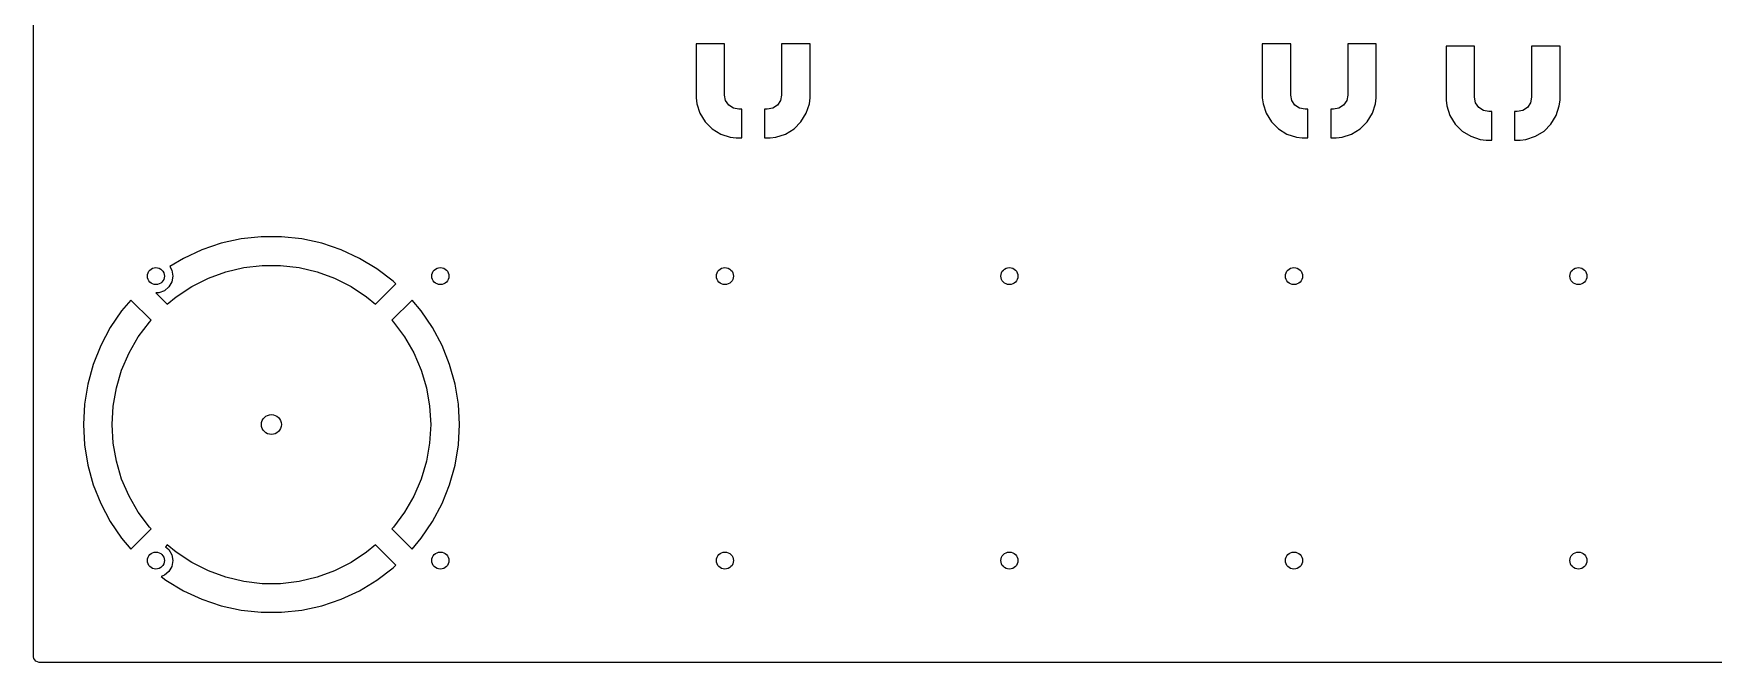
# Model space of a CAD drawing. Extents: x 4.39 to 6.32, y -5.3 to -3.37.
# Drawn here: x 4.391 to 5.553, y -5.295 to -4.86 of the extents above; entities that cross this region are included whole.
import ezdxf

# ---------------------------------------------------------------- set-up
doc = ezdxf.new("R2010")
doc.units = 0
doc.header["$MEASUREMENT"] = 0
doc.layers.add('BLACK', color=7, linetype='CONTINUOUS')

msp = doc.modelspace()

# ---------------------------------------------------------------- linework, layer by layer
at = {"layer": 'BLACK', "linetype": 'CONTINUOUS'}
for p, q in [((4.3906, -4.8673), (4.3906, -4.8142)), ((4.3906, -5.1307), (4.3906, -4.8673)), ((4.8687, -4.8673), (4.849, -4.8673)), ((4.849, -4.8673), (4.849, -4.8673)), ((4.849, -4.8673), (4.849, -4.9047)), ((4.8687, -4.9028), (4.8687, -4.8673)), ((4.9278, -4.8673), (4.9081, -4.8673)), ((4.9081, -4.8673), (4.9081, -4.9028)), ((4.9278, -4.9047), (4.9278, -4.8673)), ((4.9278, -4.8673), (4.9278, -4.8673)), ((5.2604, -4.8673), (5.2407, -4.8673)), ((5.2407, -4.8673), (5.2407, -4.8673)), ((5.2407, -4.8673), (5.2407, -4.9047)), ((5.2604, -4.9028), (5.2604, -4.8673)), ((5.3195, -4.8673), (5.2998, -4.8673)), ((5.2998, -4.8673), (5.2998, -4.9028)), ((5.3195, -4.8689), (5.3195, -4.8673)), ((5.3195, -4.8673), (5.3195, -4.8673)), ((5.3195, -4.9047), (5.3195, -4.8689)), ((5.3876, -4.8689), (5.3679, -4.8689)), ((5.3679, -4.8689), (5.3679, -4.8689)), ((5.3679, -4.8689), (5.3679, -4.9063)), ((5.3876, -4.9043), (5.3876, -4.8689)), ((5.4467, -4.8689), (5.427, -4.8689)), ((5.427, -4.8689), (5.427, -4.9043)), ((5.4467, -4.9063), (5.4467, -4.8689)), ((5.4467, -4.8689), (5.4467, -4.8689)), ((4.8694, -4.9065), (4.8687, -4.9028)), ((4.9081, -4.9028), (4.9073, -4.9065)), ((5.2612, -4.9065), (5.2604, -4.9028)), ((5.2998, -4.9028), (5.2991, -4.9065)), ((5.3883, -4.9081), (5.3876, -4.9043)), ((5.427, -4.9043), (5.4262, -4.9081)), ((4.849, -4.9047), (4.8494, -4.9088)), ((4.8494, -4.9088), (4.8494, -4.9088)), ((4.8494, -4.9088), (4.8516, -4.9153)), ((4.8516, -4.9153), (4.8552, -4.9212)), ((4.8716, -4.9097), (4.8694, -4.9065)), ((4.8748, -4.9118), (4.8716, -4.9097)), ((4.8785, -4.9126), (4.8748, -4.9118)), ((4.8805, -4.9126), (4.8785, -4.9126)), ((4.8805, -4.9323), (4.8805, -4.9126)), ((4.8982, -4.9126), (4.8963, -4.9126)), ((4.8963, -4.9126), (4.8963, -4.9323)), ((4.902, -4.9118), (4.8982, -4.9126)), ((4.9052, -4.9097), (4.902, -4.9118)), ((4.9073, -4.9065), (4.9052, -4.9097)), ((4.9215, -4.9212), (4.9252, -4.9153)), ((4.9252, -4.9153), (4.9273, -4.9088)), ((4.9273, -4.9088), (4.9278, -4.9047)), ((5.2407, -4.9047), (5.2412, -4.9088)), ((5.2412, -4.9088), (5.2412, -4.9088)), ((5.2412, -4.9088), (5.2433, -4.9153)), ((5.2433, -4.9153), (5.247, -4.9212)), ((5.2633, -4.9097), (5.2612, -4.9065)), ((5.2665, -4.9118), (5.2633, -4.9097)), ((5.2703, -4.9126), (5.2665, -4.9118)), ((5.2722, -4.9126), (5.2703, -4.9126)), ((5.2722, -4.9323), (5.2722, -4.9126)), ((5.29, -4.9126), (5.288, -4.9126)), ((5.288, -4.9126), (5.288, -4.9323)), ((5.2937, -4.9118), (5.29, -4.9126)), ((5.2969, -4.9097), (5.2937, -4.9118)), ((5.2991, -4.9065), (5.2969, -4.9097)), ((5.3133, -4.9212), (5.3169, -4.9153)), ((5.3169, -4.9153), (5.3191, -4.9088)), ((5.3191, -4.9088), (5.3195, -4.9047)), ((5.3679, -4.9063), (5.3683, -4.9103)), ((5.3683, -4.9103), (5.3683, -4.9103)), ((5.3683, -4.9103), (5.3705, -4.9169)), ((5.3905, -4.9113), (5.3883, -4.9081)), ((5.3937, -4.9134), (5.3905, -4.9113)), ((5.3974, -4.9142), (5.3937, -4.9134)), ((5.3994, -4.9142), (5.3974, -4.9142)), ((5.3994, -4.9339), (5.3994, -4.9142)), ((5.4171, -4.9142), (5.4152, -4.9142)), ((5.4152, -4.9142), (5.4152, -4.9339)), ((5.4209, -4.9134), (5.4171, -4.9142)), ((5.4241, -4.9113), (5.4209, -4.9134)), ((5.4262, -4.9081), (5.4241, -4.9113)), ((5.4441, -4.9169), (5.4462, -4.9103)), ((5.4462, -4.9103), (5.4467, -4.9063)), ((4.8552, -4.9212), (4.8601, -4.9261)), ((4.8601, -4.9261), (4.866, -4.9297)), ((4.9108, -4.9297), (4.9167, -4.9261)), ((4.9167, -4.9261), (4.9215, -4.9212)), ((5.247, -4.9212), (5.2518, -4.9261)), ((5.2518, -4.9261), (5.2577, -4.9297)), ((5.3025, -4.9297), (5.3084, -4.9261)), ((5.3084, -4.9261), (5.3133, -4.9212)), ((5.3705, -4.9169), (5.3741, -4.9228)), ((5.3741, -4.9228), (5.379, -4.9277)), ((5.379, -4.9277), (5.3849, -4.9313)), ((5.4297, -4.9313), (5.4356, -4.9277)), ((5.4356, -4.9277), (5.4404, -4.9228)), ((5.4404, -4.9228), (5.4441, -4.9169)), ((4.866, -4.9297), (4.8725, -4.9319)), ((4.8725, -4.9319), (4.8766, -4.9323)), ((4.8766, -4.9323), (4.8805, -4.9323)), ((4.8963, -4.9323), (4.8963, -4.9323)), ((4.8963, -4.9323), (4.9002, -4.9323)), ((4.9002, -4.9323), (4.9042, -4.9319)), ((4.9042, -4.9319), (4.9108, -4.9297)), ((4.9042, -4.9319), (4.9042, -4.9319)), ((5.2577, -4.9297), (5.2643, -4.9319)), ((5.2643, -4.9319), (5.2683, -4.9323)), ((5.2683, -4.9323), (5.2722, -4.9323)), ((5.288, -4.9323), (5.288, -4.9323)), ((5.288, -4.9323), (5.2919, -4.9323)), ((5.2919, -4.9323), (5.296, -4.9319)), ((5.296, -4.9319), (5.3025, -4.9297)), ((5.296, -4.9319), (5.296, -4.9319)), ((5.3849, -4.9313), (5.3914, -4.9334)), ((5.3914, -4.9334), (5.3955, -4.9339)), ((5.3955, -4.9339), (5.3994, -4.9339)), ((5.4152, -4.9339), (5.4152, -4.9339)), ((5.4152, -4.9339), (5.4191, -4.9339)), ((5.4191, -4.9339), (5.4231, -4.9334)), ((5.4231, -4.9334), (5.4297, -4.9313)), ((5.4231, -4.9334), (5.4231, -4.9334)), ((4.5203, -5.0053), (4.507, -5.0098)), ((4.5341, -5.0023), (4.5203, -5.0053)), ((4.5203, -5.0053), (4.5203, -5.0053)), ((4.5481, -5.0008), (4.5341, -5.0023)), ((4.5622, -5.0008), (4.5481, -5.0008)), ((4.5762, -5.0023), (4.5622, -5.0008)), ((4.5899, -5.0053), (4.5762, -5.0023)), ((4.5762, -5.0023), (4.5762, -5.0023)), ((4.6033, -5.0098), (4.5899, -5.0053)), ((4.4942, -5.0158), (4.4848, -5.0214)), ((4.507, -5.0098), (4.4942, -5.0158)), ((4.536, -5.0221), (4.5487, -5.0207)), ((4.5487, -5.0207), (4.5615, -5.0207)), ((4.5615, -5.0207), (4.5743, -5.0221)), ((4.6161, -5.0158), (4.6033, -5.0098)), ((4.6281, -5.023), (4.6161, -5.0158)), ((4.4863, -5.032), (4.4842, -5.0355)), ((4.4848, -5.0214), (4.4863, -5.0239)), ((4.4863, -5.0239), (4.487, -5.028)), ((4.487, -5.028), (4.4863, -5.032)), ((4.5, -5.0352), (4.5115, -5.0295)), ((4.5115, -5.0295), (4.5235, -5.0251)), ((4.5235, -5.0251), (4.536, -5.0221)), ((4.5743, -5.0221), (4.5867, -5.0251)), ((4.5867, -5.0251), (4.5988, -5.0295)), ((4.5988, -5.0295), (4.6102, -5.0352)), ((4.6394, -5.0315), (4.6281, -5.023)), ((4.6281, -5.023), (4.6281, -5.023)), ((4.6413, -5.0334), (4.6394, -5.0315)), ((4.4772, -5.0396), (4.4751, -5.0396)), ((4.4751, -5.0396), (4.4831, -5.0475)), ((4.4811, -5.0382), (4.4772, -5.0396)), ((4.4842, -5.0355), (4.4811, -5.0382)), ((4.4831, -5.0475), (4.4893, -5.0423)), ((4.4893, -5.0423), (4.5, -5.0352)), ((4.6102, -5.0352), (4.6209, -5.0423)), ((4.6209, -5.0423), (4.6272, -5.0475)), ((4.6272, -5.0475), (4.6413, -5.0334)), ((4.4515, -5.052), (4.4436, -5.0636)), ((4.4578, -5.0446), (4.4515, -5.052)), ((4.4515, -5.052), (4.4515, -5.052)), ((4.4719, -5.0586), (4.4578, -5.0446)), ((4.6524, -5.0446), (4.6384, -5.0586)), ((4.6587, -5.052), (4.6524, -5.0446)), ((4.6666, -5.0636), (4.6587, -5.052)), ((4.6587, -5.052), (4.6587, -5.052)), ((4.4436, -5.0636), (4.437, -5.0761)), ((4.463, -5.0701), (4.4707, -5.0599)), ((4.4707, -5.0599), (4.4719, -5.0586)), ((4.6384, -5.0586), (4.6396, -5.0599)), ((4.6396, -5.0599), (4.6472, -5.0701)), ((4.6732, -5.0761), (4.6666, -5.0636)), ((4.437, -5.0761), (4.4318, -5.0892)), ((4.4566, -5.0812), (4.463, -5.0701)), ((4.6472, -5.0701), (4.6536, -5.0812)), ((4.6784, -5.0892), (4.6732, -5.0761)), ((4.4318, -5.0892), (4.428, -5.1027)), ((4.4318, -5.0892), (4.4318, -5.0892)), ((4.4515, -5.093), (4.4566, -5.0812)), ((4.6536, -5.0812), (4.6587, -5.093)), ((4.6822, -5.1027), (4.6784, -5.0892)), ((4.6784, -5.0892), (4.6784, -5.0892)), ((4.4479, -5.1053), (4.4515, -5.093)), ((4.6587, -5.093), (4.6624, -5.1053)), ((4.428, -5.1027), (4.4258, -5.1166)), ((4.4456, -5.1179), (4.4479, -5.1053)), ((4.6624, -5.1053), (4.6646, -5.1179)), ((4.6845, -5.1166), (4.6822, -5.1027)), ((4.4258, -5.1166), (4.425, -5.1307)), ((4.4449, -5.1307), (4.4456, -5.1179)), ((4.6646, -5.1179), (4.6654, -5.1307)), ((4.6852, -5.1307), (4.6845, -5.1166)), ((4.3906, -5.2914), (4.3906, -5.1307)), ((4.425, -5.1307), (4.4258, -5.1448)), ((4.4456, -5.1435), (4.4449, -5.1307)), ((4.6654, -5.1307), (4.6646, -5.1435)), ((4.6845, -5.1448), (4.6852, -5.1307)), ((4.4258, -5.1448), (4.428, -5.1587)), ((4.4479, -5.1561), (4.4456, -5.1435)), ((4.6646, -5.1435), (4.6624, -5.1561)), ((4.6822, -5.1587), (4.6845, -5.1448)), ((4.428, -5.1587), (4.4318, -5.1723)), ((4.4515, -5.1684), (4.4479, -5.1561)), ((4.6624, -5.1561), (4.6587, -5.1684)), ((4.6784, -5.1723), (4.6822, -5.1587)), ((4.4566, -5.1802), (4.4515, -5.1684)), ((4.6587, -5.1684), (4.6536, -5.1802)), ((4.4318, -5.1723), (4.4318, -5.1723)), ((4.4318, -5.1723), (4.437, -5.1853)), ((4.463, -5.1913), (4.4566, -5.1802)), ((4.6536, -5.1802), (4.6472, -5.1913)), ((4.6732, -5.1853), (4.6784, -5.1723)), ((4.6784, -5.1723), (4.6784, -5.1723)), ((4.437, -5.1853), (4.4436, -5.1978)), ((4.4707, -5.2016), (4.463, -5.1913)), ((4.6472, -5.1913), (4.6396, -5.2016)), ((4.6666, -5.1978), (4.6732, -5.1853)), ((4.4436, -5.1978), (4.4515, -5.2094)), ((4.4578, -5.2169), (4.4719, -5.2028)), ((4.4719, -5.2028), (4.4707, -5.2016)), ((4.6396, -5.2016), (4.6384, -5.2028)), ((4.6384, -5.2028), (4.6524, -5.2169)), ((4.6587, -5.2094), (4.6666, -5.1978)), ((4.4515, -5.2094), (4.4515, -5.2094)), ((4.4515, -5.2094), (4.4578, -5.2169)), ((4.4831, -5.2139), (4.4818, -5.2152)), ((4.4818, -5.2152), (4.4842, -5.2172)), ((4.4893, -5.2191), (4.4831, -5.2139)), ((4.4842, -5.2172), (4.4863, -5.2208)), ((4.6272, -5.2139), (4.6209, -5.2191)), ((4.6413, -5.228), (4.6272, -5.2139)), ((4.6524, -5.2169), (4.6587, -5.2094)), ((4.6587, -5.2094), (4.6587, -5.2094)), ((4.4863, -5.2288), (4.4842, -5.2324)), ((4.4863, -5.2208), (4.487, -5.2248)), ((4.487, -5.2248), (4.4863, -5.2288)), ((4.5, -5.2262), (4.4893, -5.2191)), ((4.5115, -5.2319), (4.5, -5.2262)), ((4.6102, -5.2262), (4.5988, -5.2319)), ((4.6209, -5.2191), (4.6102, -5.2262)), ((4.6281, -5.2384), (4.6394, -5.2299)), ((4.6394, -5.2299), (4.6413, -5.228)), ((4.4811, -5.235), (4.4788, -5.2359)), ((4.4788, -5.2359), (4.4821, -5.2384)), ((4.4842, -5.2324), (4.4811, -5.235)), ((4.4821, -5.2384), (4.4821, -5.2384)), ((4.4821, -5.2384), (4.4942, -5.2457)), ((4.5235, -5.2363), (4.5115, -5.2319)), ((4.536, -5.2393), (4.5235, -5.2363)), ((4.5487, -5.2408), (4.536, -5.2393)), ((4.5615, -5.2408), (4.5487, -5.2408)), ((4.5743, -5.2393), (4.5615, -5.2408)), ((4.5867, -5.2363), (4.5743, -5.2393)), ((4.5988, -5.2319), (4.5867, -5.2363)), ((4.6161, -5.2457), (4.6281, -5.2384)), ((4.6281, -5.2384), (4.6281, -5.2384)), ((4.4942, -5.2457), (4.507, -5.2516)), ((4.507, -5.2516), (4.5203, -5.2561)), ((4.5899, -5.2561), (4.6033, -5.2516)), ((4.6033, -5.2516), (4.6161, -5.2457)), ((4.5203, -5.2561), (4.5341, -5.2591)), ((4.5341, -5.2591), (4.5341, -5.2591)), ((4.5341, -5.2591), (4.5481, -5.2606)), ((4.5481, -5.2606), (4.5622, -5.2606)), ((4.5622, -5.2606), (4.5762, -5.2591)), ((4.5762, -5.2591), (4.5899, -5.2561)), ((4.5899, -5.2561), (4.5899, -5.2561)), ((4.3908, -5.2926), (4.3906, -5.2914)), ((4.3922, -5.2945), (4.3908, -5.2926)), ((4.3945, -5.2953), (4.3922, -5.2945)), ((6.3158, -5.2953), (4.3945, -5.2953))]:
    msp.add_line(p, q, dxfattribs=at)
at = {"layer": 'BLACK'}
for centre, radius in [((4.4752, -5.028), 0.00591), ((4.672, -5.028), 0.00591), ((4.8689, -5.028), 0.00591), ((5.0657, -5.028), 0.00591), ((5.2626, -5.028), 0.00591), ((5.4594, -5.028), 0.00591), ((4.5551, -5.1307), 0.00689), ((4.4752, -5.2248), 0.00591), ((4.672, -5.2248), 0.00591), ((4.8689, -5.2248), 0.00591), ((5.0657, -5.2248), 0.00591), ((5.2626, -5.2248), 0.00591), ((5.4594, -5.2248), 0.00591)]:
    msp.add_circle(centre, radius, dxfattribs=at)

doc.saveas('drawing.dxf')
